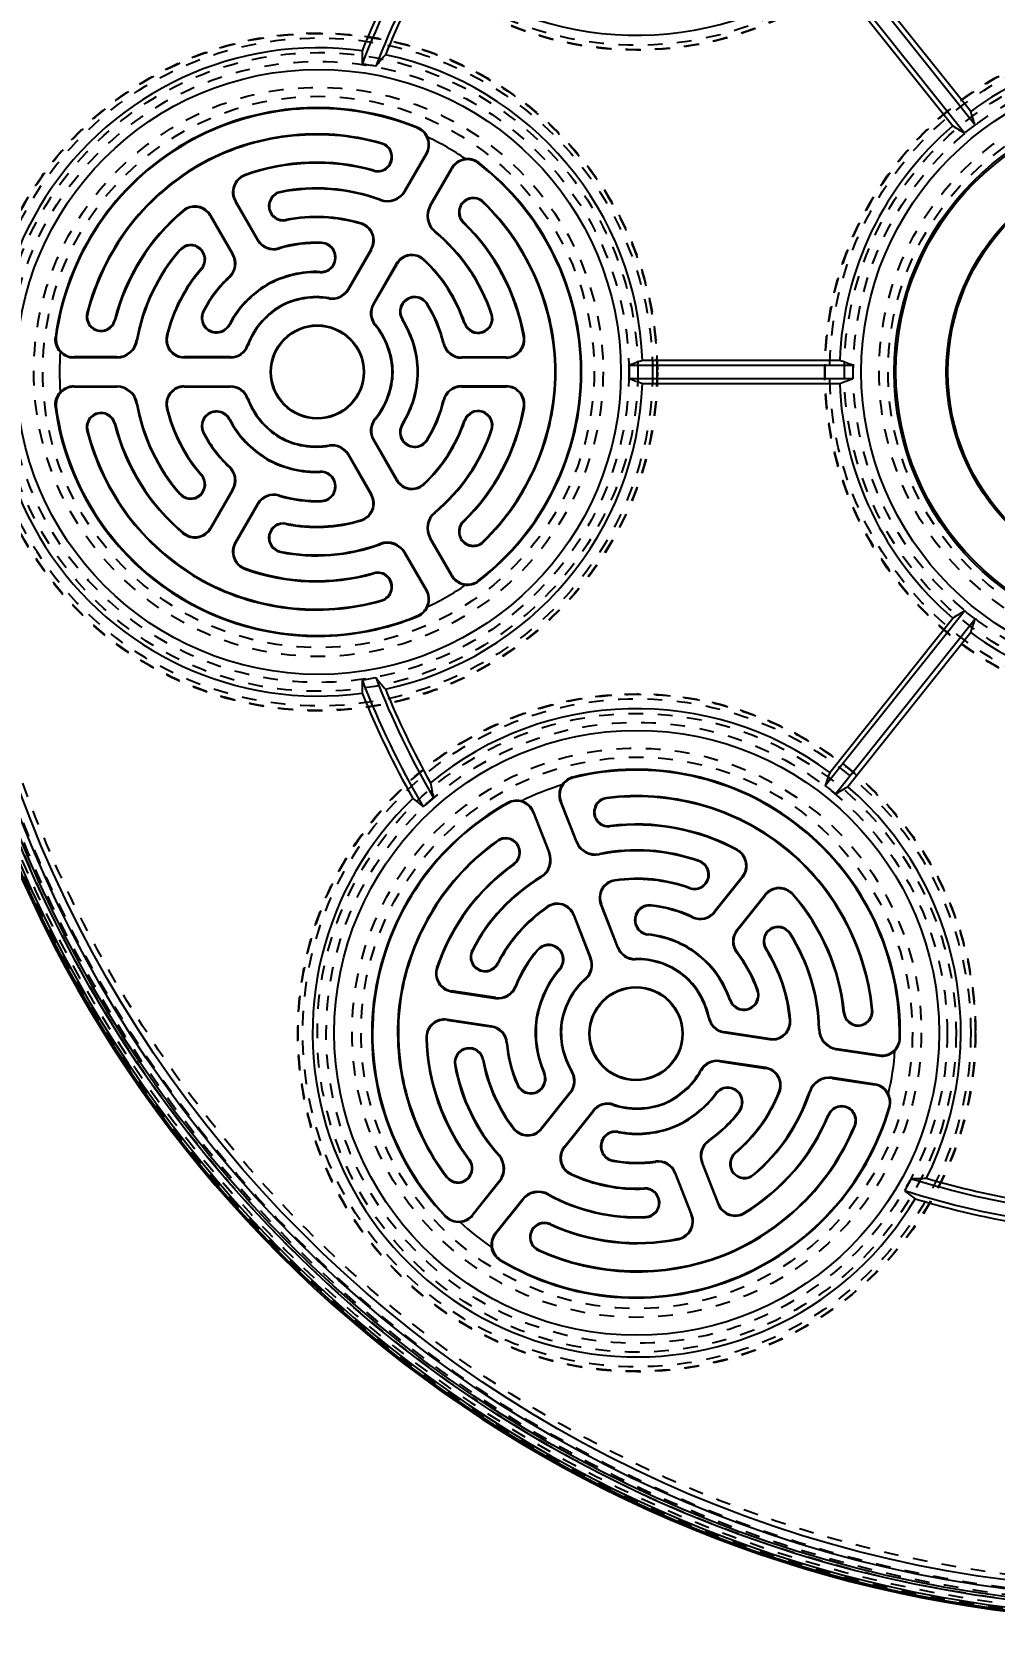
# Model space of a CAD drawing. Header units: millimetres. Extents: x -2414 to 10498, y -2238 to 649.
# Drawn here: x -45.3 to 61.9, y -62.1 to 114.8 of the extents above; entities that cross this region are included whole.
import ezdxf

# ---------------------------------------------------------------- set-up
doc = ezdxf.new("R2010")
doc.units = ezdxf.units.MM
doc.header["$LTSCALE"] = 16.335
doc.header["$PDMODE"] = 3
doc.header["$PDSIZE"] = 0.3125
doc.linetypes.add('HIDDEN', pattern=[0.2, 0.1, -0.1])
doc.layers.get('0').update_dxf_attribs({"linetype": 'CONTINUOUS'})
doc.layers.get('Defpoints').update_dxf_attribs({"linetype": 'CONTINUOUS'})
doc.layers.add('DEFAULT_2', color=8, linetype='HIDDEN')
doc.styles.get("Standard").update_dxf_attribs({"font": 'txt', "width": 0.8})
doc.dimstyles.new('01', dxfattribs={"dimtxt": 5, "dimasz": 5, "dimexe": 0, "dimexo": 0, "dimgap": 0, "dimtad": 0, "dimzin": 0, "dimdsep": 46, "dimtxsty": 'Standard', "dimcen": 0, "dimclrd": 4, "dimclre": 4, "dimclrt": 6, "dimazin": 0, "dimtfac": 1, "dimtofl": 0, "dimtmove": 0, "dimatfit": 3, "dimfxl": 0, "dimtolj": 1, "dimtzin": 0, "dimarcsym": 0})

# ---------------------------------------------------------------- blocks, each defined once
blk = doc.blocks.new('*D135')
at = {"color": 4, "linetype": 'ByBlock', "lineweight": -2, "transparency": 16777216}
blk.add_line((207.7, 154.97), (203.44, 152.35), dxfattribs=at)
at = {"color": 4, "linetype": 'ByBlock', "transparency": 16777216}
blk.add_solid([(203.01, 153.06), (203.88, 151.64), (199.18, 149.73)], dxfattribs=at)
at = {"layer": 'Defpoints', "color": 0, "linetype": 'ByBlock', "transparency": 16777216}
for p in [(199.18, 149.73), (-37.74, 4.11)]:
    blk.add_point(p, dxfattribs=at)
at = {"color": 6, "linetype": 'ByBlock', "transparency": 16777216, "insert": (217.07, 160.73), "char_height": 5, "attachment_point": 5, "rotation": 31.5755}
blk.add_mtext('\\A1;∅278.10', dxfattribs=at)

msp = doc.modelspace()

# ---------------------------------------------------------------- linework, layer by layer
at = {"color": 7, "linetype": 'Continuous'}
for p, q in [((44.216, 123.879), (59.722, 104.441)), ((58.552, 103.508), (43.047, 122.946)), ((59.234, 105.905), (45.535, 123.078)), ((43.534, 121.482), (57.233, 104.309)), ((-2.292, 104.125), (-2.327, 104.041)), ((-6.353, 102.316), (-6.328, 102.402)), ((-1.374, 101.243), (-3.773, 97.088)), ((-3.696, 97.043), (-1.296, 101.199)), ((-1.296, 101.199), (-1.374, 101.243)), ((-26.72, 99.843), (-26.764, 99.92)), ((-7.19, 99.365), (-7.214, 99.279)), ((1.448, 99.614), (-0.951, 95.459)), ((-0.874, 95.414), (1.525, 99.57)), ((1.525, 99.57), (1.448, 99.614)), ((4.48, 100.215), (4.424, 100.143)), ((-21.567, 98.856), (-21.537, 98.772)), ((-22.568, 95.949), (-22.645, 95.904)), ((-22.645, 95.904), (-20.153, 91.588)), ((-20.076, 91.633), (-22.568, 95.949)), ((-17.582, 96.899), (-17.599, 96.986)), ((-6.504, 96.028), (-6.473, 96.111)), ((-3.773, 97.088), (-3.696, 97.043)), ((4.943, 95.794), (5.005, 95.858)), ((-28.441, 94.888), (-28.383, 94.82)), ((-25.346, 94.345), (-25.423, 94.3)), ((-25.423, 94.3), (-22.931, 89.985)), ((-22.854, 90.029), (-25.346, 94.345)), ((-16.98, 93.871), (-16.963, 93.784)), ((-0.951, 95.459), (-0.874, 95.414)), ((-8.597, 93.474), (-8.623, 93.388)), ((-0.427, 92.519), (-0.37, 92.588)), ((2.806, 93.594), (2.744, 93.53)), ((-28.739, 90.457), (-28.806, 90.516)), ((-20.153, 91.588), (-20.076, 91.633)), ((-17.749, 90.635), (-17.774, 90.72)), ((-13.033, 91.236), (-13.03, 91.325)), ((-7.517, 90.603), (-10.104, 86.122)), ((-10.026, 86.078), (-7.439, 90.559)), ((-7.439, 90.559), (-7.517, 90.603)), ((-22.931, 89.985), (-22.854, 90.029)), ((-4.695, 88.974), (-7.282, 84.493)), ((-7.205, 84.449), (-4.618, 88.93)), ((-4.618, 88.93), (-4.695, 88.974)), ((-1.592, 89.429), (-1.653, 89.364)), ((-26.418, 88.423), (-26.351, 88.364)), ((-23.23, 87.47), (-23.292, 87.535)), ((-13.155, 88.082), (-13.158, 87.993)), ((-19.103, 86.651), (-19.058, 86.574)), ((-12.173, 85.07), (-12.158, 85.158)), ((-10.104, 86.122), (-10.026, 86.078)), ((-39.044, 83.441), (-39.131, 83.463)), ((-26.109, 83.687), (-26.188, 83.729)), ((-17.653, 84.14), (-17.698, 84.217)), ((-7.282, 84.493), (-7.205, 84.449)), ((-1.312, 84.469), (-1.236, 84.516)), ((5.867, 83.361), (5.951, 83.39)), ((-36.07, 82.691), (-35.984, 82.669)), ((-23.316, 82.215), (-23.237, 82.173)), ((-7.082, 82.131), (-7.013, 82.187)), ((-3.983, 82.786), (-4.058, 82.739)), ((2.944, 82.368), (2.859, 82.34)), ((-42.642, 80.83), (-42.551, 80.817)), ((-33.523, 80.428), (-33.611, 80.443)), ((-30.264, 80.964), (-30.178, 80.944)), ((-21.199, 79.859), (-21.283, 79.89)), ((0.525, 80.085), (0.612, 80.105)), ((9.554, 80.888), (9.467, 80.872)), ((-40.605, 78.593), (-40.605, 78.504)), ((-35.807, 78.593), (-40.605, 78.593)), ((-35.807, 78.504), (-40.605, 78.504)), ((-35.807, 78.504), (-35.807, 78.593)), ((-28.319, 78.593), (-28.319, 78.504)), ((-23.145, 78.593), (-28.319, 78.593)), ((-23.145, 78.504), (-28.319, 78.504)), ((-23.145, 78.504), (-23.145, 78.593)), ((2.553, 78.568), (2.553, 78.479)), ((7.537, 78.568), (2.553, 78.568)), ((7.537, 78.479), (2.553, 78.479)), ((7.537, 78.479), (7.537, 78.568)), ((44.662, 78.2), (22.695, 78.2)), ((-5.147, 76.92), (-5.058, 76.92)), ((-2.248, 76.92), (-2.337, 76.919)), ((12.985, 76.92), (13.074, 76.919)), ((21.246, 77.668), (46.111, 77.668)), ((46.111, 76.172), (21.246, 76.172)), ((-40.605, 75.335), (-40.605, 75.246)), ((-40.605, 75.335), (-35.807, 75.335)), ((-40.605, 75.246), (-35.807, 75.246)), ((-35.807, 75.246), (-35.807, 75.335)), ((-28.319, 75.335), (-28.319, 75.246)), ((-28.319, 75.335), (-23.145, 75.335)), ((-28.319, 75.246), (-23.145, 75.246)), ((-23.145, 75.246), (-23.145, 75.335)), ((2.553, 75.36), (2.553, 75.271)), ((2.553, 75.36), (7.537, 75.36)), ((2.553, 75.271), (7.537, 75.271)), ((7.537, 75.271), (7.537, 75.36)), ((22.695, 75.64), (44.662, 75.64)), ((-42.642, 73.009), (-42.551, 73.022)), ((-33.523, 73.411), (-33.611, 73.396)), ((-30.264, 72.875), (-30.178, 72.896)), ((-21.199, 73.98), (-21.283, 73.949)), ((0.525, 73.755), (0.612, 73.734)), ((9.554, 72.951), (9.467, 72.967)), ((-36.07, 71.148), (-35.984, 71.17)), ((-23.316, 71.624), (-23.237, 71.666)), ((-7.082, 71.709), (-7.013, 71.652)), ((-3.983, 71.053), (-4.058, 71.1)), ((2.944, 71.471), (2.859, 71.499)), ((-39.044, 70.398), (-39.131, 70.376)), ((-26.109, 70.152), (-26.188, 70.11)), ((-17.653, 69.699), (-17.698, 69.622)), ((-7.205, 69.39), (-7.282, 69.346)), ((-7.282, 69.346), (-4.695, 64.865)), ((-4.618, 64.909), (-7.205, 69.39)), ((-1.312, 69.37), (-1.236, 69.323)), ((5.867, 70.478), (5.951, 70.449)), ((-19.102, 67.188), (-19.059, 67.266)), ((-12.173, 68.769), (-12.158, 68.681)), ((-10.026, 67.761), (-10.104, 67.717)), ((-10.104, 67.717), (-7.517, 63.236)), ((-7.439, 63.281), (-10.026, 67.761)), ((-26.418, 65.417), (-26.351, 65.475)), ((-23.23, 66.369), (-23.292, 66.304)), ((-13.155, 65.758), (-13.158, 65.847)), ((-22.931, 63.855), (-25.423, 59.539)), ((-25.346, 59.494), (-22.854, 63.81)), ((-22.854, 63.81), (-22.931, 63.855)), ((-4.695, 64.865), (-4.618, 64.909)), ((-1.592, 64.41), (-1.653, 64.475)), ((-28.739, 63.382), (-28.806, 63.323)), ((-20.153, 62.251), (-22.645, 57.935)), ((-22.568, 57.89), (-20.076, 62.206)), ((-20.076, 62.206), (-20.153, 62.251)), ((-17.749, 63.204), (-17.774, 63.119)), ((-13.033, 62.603), (-13.03, 62.514)), ((-7.517, 63.236), (-7.439, 63.281)), ((-8.597, 60.366), (-8.623, 60.451)), ((-0.427, 61.32), (-0.37, 61.252)), ((2.806, 60.245), (2.744, 60.309)), ((-28.441, 58.951), (-28.383, 59.019)), ((-25.423, 59.539), (-25.346, 59.494)), ((-16.98, 59.968), (-16.963, 60.055)), ((-0.874, 58.425), (-0.951, 58.38)), ((1.525, 54.269), (-0.874, 58.425)), ((-22.645, 57.935), (-22.568, 57.89)), ((-17.582, 56.94), (-17.599, 56.853)), ((-6.504, 57.811), (-6.473, 57.728)), ((-3.696, 56.796), (-3.773, 56.751)), ((-3.773, 56.751), (-1.374, 52.596)), ((-1.296, 52.641), (-3.696, 56.796)), ((-0.951, 58.38), (1.448, 54.225)), ((4.943, 58.045), (5.005, 57.981)), ((-21.567, 54.983), (-21.537, 55.067)), ((-26.719, 53.996), (-26.764, 53.919)), ((-7.19, 54.474), (-7.214, 54.56)), ((1.448, 54.225), (1.525, 54.269)), ((4.479, 53.625), (4.424, 53.696)), ((-6.353, 51.523), (-6.328, 51.437)), ((-1.374, 52.596), (-1.296, 52.641)), ((-2.292, 49.714), (-2.327, 49.798)), ((43.055, 30.886), (58.557, 50.327)), ((43.542, 32.351), (57.238, 49.526)), ((59.727, 49.394), (44.224, 29.954)), ((59.239, 47.93), (45.543, 30.755)), ((14.973, 31.835), (14.995, 31.747)), ((7.694, 28.978), (7.738, 28.899)), ((13.635, 29.123), (13.552, 29.09)), ((13.552, 29.09), (15.305, 24.624)), ((15.388, 24.657), (13.635, 29.123)), ((18.718, 29.442), (18.707, 29.53)), ((10.603, 27.933), (10.52, 27.9)), ((10.52, 27.9), (12.273, 23.434)), ((12.356, 23.466), (10.603, 27.933)), ((19.106, 26.399), (19.118, 26.311)), ((6.577, 24.676), (6.525, 24.749)), ((12.273, 23.434), (12.356, 23.466)), ((15.305, 24.624), (15.388, 24.657)), ((17.931, 23.201), (17.913, 23.289)), ((33.248, 23.753), (33.205, 23.675)), ((38.489, 23.962), (38.545, 24.031)), ((8.362, 22.182), (8.414, 22.11)), ((29.015, 22.412), (29.045, 22.496)), ((11.399, 20.637), (11.353, 20.714)), ((19.62, 20.364), (19.633, 20.276)), ((27.969, 19.508), (27.938, 19.424)), ((33.804, 20.73), (30.696, 16.833)), ((33.873, 20.674), (30.766, 16.778)), ((33.873, 20.674), (33.804, 20.73)), ((33.204, 14.833), (36.311, 18.73)), ((33.274, 14.778), (36.381, 18.674)), ((36.381, 18.674), (36.311, 18.73)), ((39.453, 18.805), (39.386, 18.746)), ((12.09, 17.408), (12.141, 17.335)), ((15.091, 16.496), (15.008, 16.464)), ((15.008, 16.464), (16.899, 11.647)), ((16.982, 11.68), (15.091, 16.496)), ((18.124, 17.686), (18.041, 17.654)), ((18.041, 17.654), (19.931, 12.837)), ((20.014, 12.87), (18.124, 17.686)), ((23.673, 17.49), (23.683, 17.579)), ((28.246, 16.193), (28.284, 16.274)), ((30.696, 16.833), (30.766, 16.778)), ((23.323, 14.353), (23.314, 14.264)), ((33.204, 14.833), (33.274, 14.778)), ((39.087, 14.38), (39.162, 14.428)), ((3.811, 12.52), (3.732, 12.561)), ((11.074, 12.545), (11.006, 12.603)), ((19.931, 12.837), (20.014, 12.87)), ((36.489, 12.714), (36.414, 12.666)), ((-0.204, 10.623), (-0.12, 10.595)), ((6.553, 11.102), (6.632, 11.061)), ((16.899, 11.647), (16.982, 11.68)), ((21.904, 11.521), (21.902, 11.61)), ((28.991, 12.052), (28.937, 11.982)), ((33.195, 12.247), (33.265, 12.302)), ((13.465, 10.483), (13.532, 10.425)), ((16.431, 9.373), (16.372, 9.44)), ((27.184, 9.785), (27.24, 9.854)), ((-4.188, 7.211), (-4.276, 7.224)), ((1.445, 8.029), (1.432, 7.941)), ((1.432, 7.941), (6.36, 7.198)), ((6.373, 7.286), (1.445, 8.029)), ((6.36, 7.198), (6.373, 7.286)), ((8.604, 8.484), (8.522, 8.517)), ((35.478, 8.077), (35.562, 8.106)), ((32.497, 7.038), (32.413, 7.008)), ((45.18, 5.607), (45.091, 5.599)), ((48.232, 5.906), (48.321, 5.915)), ((0.967, 4.857), (0.954, 4.769)), ((0.954, 4.769), (5.882, 4.026)), ((5.895, 4.114), (0.967, 4.857)), ((5.882, 4.026), (5.895, 4.114)), ((10.875, 4.94), (10.963, 4.928)), ((13.742, 4.509), (13.654, 4.522)), ((30.052, 5.024), (30.14, 5.042)), ((39.181, 4.765), (39.092, 4.758)), ((42.324, 3.75), (42.413, 3.751)), ((-1.387, 2.776), (-1.298, 2.778)), ((7.661, 2.224), (7.572, 2.217)), ((31.788, 3.481), (31.775, 3.393)), ((31.775, 3.393), (36.891, 2.622)), ((36.904, 2.71), (31.788, 3.481)), ((36.891, 2.622), (36.904, 2.71)), ((51.399, 2.788), (51.309, 2.789)), ((4.929, 0.326), (5.017, 0.342)), ((31.302, 0.26), (31.289, 0.172)), ((31.289, 0.172), (36.405, -0.599)), ((36.419, -0.511), (31.302, 0.26)), ((44.308, 1.595), (44.295, 1.506)), ((44.295, 1.506), (49.04, 0.791)), ((49.053, 0.88), (44.308, 1.595)), ((49.04, 0.791), (49.053, 0.88)), ((1.891, -0.22), (1.803, -0.235)), ((11.716, -1.119), (11.798, -1.083)), ((14.878, -0.932), (14.802, -0.978)), ((29.176, -0.79), (29.254, -0.833)), ((36.405, -0.599), (36.419, -0.511)), ((43.823, -1.627), (43.81, -1.715)), ((43.81, -1.715), (48.554, -2.43)), ((48.568, -2.342), (43.823, -1.627)), ((8.824, -2.385), (8.742, -2.42)), ((14.655, -3.243), (11.429, -7.289)), ((14.725, -3.299), (11.499, -7.344)), ((14.725, -3.299), (14.655, -3.243)), ((30.919, -3.435), (30.847, -3.382)), ((37.976, -3.234), (37.893, -3.2)), ((41.278, -3.189), (41.363, -3.217)), ((48.554, -2.43), (48.568, -2.342)), ((13.976, -9.32), (17.202, -5.274)), ((17.272, -5.33), (17.202, -5.274)), ((19.475, -4.598), (19.447, -4.683)), ((25.032, -4.495), (25.065, -4.577)), ((33.461, -5.307), (33.533, -5.36)), ((50.234, -4.945), (50.147, -4.919)), ((14.046, -9.375), (17.272, -5.33)), ((43.46, -5.806), (43.377, -5.772)), ((46.289, -6.992), (46.371, -7.026)), ((8.362, -7.331), (8.432, -7.276)), ((11.429, -7.289), (11.499, -7.344)), ((19.997, -7.722), (20.013, -7.634)), ((26.092, -7.193), (26.059, -7.111)), ((30.051, -8.619), (30.102, -8.692)), ((6.75, -10.213), (6.683, -10.272)), ((13.976, -9.32), (14.046, -9.375)), ((33.061, -10.036), (33.003, -9.967)), ((3.392, -10.794), (3.463, -10.74)), ((14.687, -12.375), (14.725, -12.294)), ((19.406, -10.823), (19.39, -10.911)), ((24.159, -10.931), (24.171, -11.02)), ((26.394, -12.233), (26.311, -12.265)), ((26.311, -12.265), (28.132, -16.904)), ((28.215, -16.872), (26.394, -12.233)), ((29.38, -11.061), (29.297, -11.093)), ((29.297, -11.093), (31.118, -15.732)), ((31.201, -15.7), (29.38, -11.061)), ((0.951, -12.652), (0.88, -12.706)), ((6.761, -13.143), (3.769, -16.894)), ((6.83, -13.199), (3.839, -16.95)), ((6.83, -13.199), (6.761, -13.143)), ((22.916, -14.017), (22.912, -13.928)), ((35.053, -12.394), (35.11, -12.462)), ((6.316, -18.925), (9.308, -15.174)), ((6.386, -18.981), (9.377, -15.23)), ((9.377, -15.23), (9.308, -15.174)), ((12.236, -14.588), (12.193, -14.666)), ((31.118, -15.732), (31.201, -15.7)), ((0.75, -17.093), (0.816, -17.029)), ((3.769, -16.894), (3.839, -16.95)), ((23.06, -17.101), (23.064, -17.19)), ((28.132, -16.904), (28.215, -16.872)), ((34.098, -16.73), (34.051, -16.654)), ((6.316, -18.925), (6.386, -18.981)), ((12.417, -17.991), (12.454, -17.909)), ((11.149, -20.784), (11.112, -20.865)), ((26.71, -19.63), (26.692, -19.542)), ((6.864, -21.968), (6.912, -21.889)), ((31.657, -21.374), (31.69, -21.457))]:
    msp.add_line(p, q, dxfattribs=at)
for centre, radius in [((80.72, 76.92), 137.726), ((80.72, 76.92), 137.427), ((80.72, 76.92), 136.583), ((80.72, 76.92), 135.588), ((-13.363, 76.92), 33.666), ((80.72, 76.92), 33.666), ((80.72, 76.92), 29.997), ((80.72, 76.92), 29.803), ((80.72, 76.92), 24.197), ((80.72, 76.92), 24.018), ((-13.485, 76.92), 5.216), ((-13.485, 76.92), 5.127), ((22.062, 3.361), 33.666), ((21.986, 3.266), 5.216), ((21.986, 3.266), 5.127)]:
    msp.add_circle(centre, radius, dxfattribs=at)
for centre, radius, start, end in [((80.72, 76.92), 95.578, 149.59408, 158.98592), ((80.72, 76.92), 96.11, 150.41743, 158.16257), ((80.72, 76.92), 94.082, 149.78242, 158.79758), ((80.72, 76.92), 93.55, 150.75092, 157.82908), ((22.049, 150.468), 36.08, 230.49599, 306.54701), ((-13.363, 76.92), 36.08, 82.24344, 277.75656), ((101.729, 111.338), 110.231, 179.30782, 180.07525), ((65.104, 51.05), 93.731, 139.25931, 140.28177), ((-13.363, 76.92), 36.08, 2.03299, 78.08401), ((80.72, 76.92), 36.08, 79.18299, 126.54701), ((-13.363, 76.92), 34.617, 79.39718, 81.92667), ((-13.485, 76.92), 29.418, 67.63792, 172.36127), ((-13.485, 76.92), 29.327, 67.63792, 172.36208), ((80.72, 76.92), 34.617, 127.34185, 129.81815), ((-13.589, 76.806), 26.605, 74.16266, 119.6833), ((-13.589, 76.806), 26.516, 74.16266, 119.68223), ((-3.074, 102.225), 1.964, 330, 67.63792), ((-3.075, 102.227), 2.052, 330, 67.59513), ((-13.363, 76.92), 28.816, 55.36783, 65.00851), ((80.72, 76.92), 36.08, 130.61299, 177.96701), ((-6.771, 100.84), 1.623, 254.16265, 74.16266), ((-6.771, 100.84), 1.534, 254.16265, 74.16266), ((-13.334, 76.953), 26.605, 120.31671, 165.83734), ((-13.334, 76.953), 26.516, 120.31777, 165.83734), ((-13.589, 76.806), 23.449, 74.16265, 109.89197), ((-13.589, 76.806), 23.36, 74.16265, 109.89197), ((3.228, 98.591), 2.05, 52.38653, 150), ((3.225, 98.588), 1.964, 52.36208, 150), ((-13.485, 76.92), 29.327, 307.63792, 52.36208), ((-13.485, 76.92), 29.417, 307.63792, 52.36208), ((-20.87, 96.929), 2.049, 109.89197, 209.99999), ((-20.87, 96.929), 1.96, 109.89197, 209.99999), ((-13.589, 76.806), 20.575, 69.7654, 101.23878), ((-17.281, 95.385), 1.633, 101.23878, 281.23878), ((-17.281, 95.385), 1.543, 101.23878, 281.23878), ((-13.589, 76.806), 20.486, 69.7654, 101.23878), ((-5.702, 98.202), 2.317, 249.7654, 330), ((-5.702, 98.202), 2.228, 249.7654, 330), ((3.875, 94.694), 1.623, 45.83734, 225.83735), ((3.875, 94.694), 1.534, 45.83734, 225.83735), ((-13.53, 76.772), 26.516, 0.31777, 45.83734), ((-13.53, 76.772), 26.605, 0.31671, 45.83734), ((-13.334, 76.953), 23.449, 130.10803, 165.83735), ((-13.334, 76.953), 23.36, 130.10803, 165.83735), ((-27.12, 93.32), 2.049, 30.00001, 130.10803), ((-27.12, 93.32), 1.96, 30.00001, 130.10803), ((-13.589, 76.806), 17.399, 73.32723, 101.23878), ((-13.589, 76.806), 17.31, 73.32723, 101.23878), ((1.055, 94.3), 2.317, 150, 230.2346), ((1.055, 94.3), 2.228, 150, 230.2346), ((-9.171, 91.558), 1.91, 330, 73.32723), ((-9.171, 91.558), 1.999, 330, 73.32723), ((-13.53, 76.772), 20.486, 18.76122, 50.2346), ((-13.53, 76.772), 20.575, 18.76122, 50.2346), ((-13.53, 76.772), 23.36, 10.10803, 45.83735), ((-13.53, 76.772), 23.449, 10.10803, 45.83735), ((-13.334, 76.953), 20.575, 138.76122, 170.2346), ((-13.334, 76.953), 20.486, 138.76122, 170.2346), ((-27.578, 89.44), 1.633, 318.76122, 138.76122), ((-27.578, 89.44), 1.543, 318.76122, 138.76122), ((-18.349, 92.63), 2.084, 209.99999, 286.74092), ((-18.349, 92.63), 1.994, 209.99999, 286.74092), ((-13.589, 76.806), 14.53, 87.79462, 106.74092), ((-13.589, 76.806), 14.441, 87.79462, 106.74092), ((-13.094, 89.659), 1.668, 267.79461, 87.79462), ((-13.094, 89.659), 1.579, 267.79461, 87.79462), ((-24.658, 88.987), 1.994, 313.25908, 30.00001), ((-24.658, 88.987), 2.084, 313.25908, 30.00001), ((-2.964, 87.975), 1.999, 46.67277, 150), ((-2.964, 87.975), 1.91, 46.67277, 150), ((-13.53, 76.772), 17.31, 18.76122, 46.67277), ((-13.53, 76.772), 17.399, 18.76122, 46.67277), ((-13.334, 76.953), 17.399, 138.76122, 166.67277), ((-13.334, 76.953), 17.31, 138.76122, 166.67277), ((-13.334, 76.953), 14.53, 133.25908, 152.20538), ((-13.334, 76.953), 14.441, 133.25908, 152.20538), ((-13.589, 76.806), 11.284, 87.79461, 119.25325), ((-13.589, 76.806), 11.194, 87.79461, 119.24731), ((-13.334, 76.953), 11.284, 120.74675, 152.20539), ((-13.334, 76.953), 11.194, 120.75269, 152.20539), ((-13.589, 76.806), 8.473, 80.27843, 119.00557), ((-13.589, 76.806), 8.384, 80.27843, 118.995), ((-11.823, 87.115), 2.074, 260.27843, 330), ((-11.823, 87.115), 1.985, 260.27843, 330), ((-2.647, 83.627), 1.668, 32.20538, 212.20539), ((-2.647, 83.627), 1.579, 32.20538, 212.20539), ((-37.557, 83.066), 1.623, 165.83734, 345.83735), ((-37.557, 83.066), 1.534, 165.83734, 345.83735), ((-24.712, 82.951), 1.668, 152.20538, 332.20539), ((-24.712, 82.951), 1.579, 152.20538, 332.20539), ((-13.334, 76.953), 8.473, 120.99443, 159.72157), ((-13.334, 76.953), 8.384, 121.005, 159.72157), ((-5.486, 83.456), 2.074, 150, 219.72157), ((-5.486, 83.456), 1.985, 150, 219.72157), ((-13.53, 76.772), 14.441, 13.25908, 32.20538), ((-13.53, 76.772), 14.53, 13.25908, 32.20538), ((4.405, 82.865), 1.633, 198.76122, 18.76122), ((4.405, 82.865), 1.543, 198.76122, 18.76122), ((-13.53, 76.772), 8.384, 1.005, 39.72157), ((-13.53, 76.772), 8.473, 0.99443, 39.72157), ((-13.53, 76.772), 11.194, 0.75269, 32.20539), ((-13.53, 76.772), 11.284, 0.74675, 32.20539), ((-40.605, 80.556), 1.964, 172.36208, 270), ((-35.807, 80.821), 2.228, 270, 350.2346), ((-35.807, 80.821), 2.317, 270, 350.2346), ((-28.319, 80.503), 1.999, 166.67277, 270), ((-28.319, 80.503), 1.91, 166.67277, 270), ((-23.145, 80.578), 1.985, 270, 339.72157), ((-23.145, 80.578), 2.074, 270, 339.72157), ((2.553, 80.562), 2.084, 193.25908, 269.99995), ((2.553, 80.562), 1.994, 193.25908, 269.99995), ((7.537, 80.528), 2.049, 269.99996, 10.10803), ((7.537, 80.528), 1.96, 269.99996, 10.10803), ((-13.363, 76.92), 28.816, 175.57528, 184.42472), ((-40.605, 80.556), 2.053, 223.53313, 270), ((-13.53, 77.067), 8.384, 320.27843, 358.995), ((-13.53, 77.067), 8.473, 320.27843, 359.00557), ((-13.53, 77.067), 11.194, 327.79461, 359.24731), ((-13.53, 77.067), 11.284, 327.79461, 359.25325), ((-13.53, 77.067), 26.516, 314.16266, 359.68223), ((-13.53, 77.067), 26.605, 314.16266, 359.6833), ((-13.363, 76.92), 34.617, 358.76185, 1.23815), ((80.72, 76.92), 34.617, 178.76185, 181.23815), ((-40.605, 73.283), 1.964, 90, 187.63792), ((-40.605, 73.283), 2.053, 90, 136.46687), ((-35.807, 73.018), 2.317, 9.7654, 90), ((-35.807, 73.018), 2.228, 9.7654, 90), ((-28.319, 73.336), 1.999, 90, 193.32723), ((-28.319, 73.336), 1.91, 90, 193.32723), ((-23.145, 73.261), 2.074, 20.27843, 90), ((-23.145, 73.261), 1.985, 20.27843, 90), ((-13.363, 76.92), 36.08, 281.91599, 357.96701), ((2.553, 73.277), 2.084, 90.00004, 166.74092), ((2.553, 73.277), 1.994, 90.00004, 166.74092), ((7.537, 73.311), 2.049, 349.89197, 90.00004), ((7.537, 73.311), 1.96, 349.89197, 90.00004), ((80.72, 76.92), 36.08, 182.03299, 229.39701), ((-13.503, 76.92), 29.418, 187.63875, 270.27224), ((-13.485, 76.92), 29.327, 187.63792, 292.36208), ((-13.334, 76.886), 20.575, 189.7654, 221.23878), ((-13.334, 76.886), 20.486, 189.7654, 221.23878), ((-13.334, 76.886), 17.399, 193.32723, 221.23878), ((-13.334, 76.886), 17.31, 193.32723, 221.23878), ((-24.712, 70.888), 1.668, 27.79461, 207.79462), ((-13.334, 76.886), 8.473, 200.27843, 239.00557), ((-13.334, 76.886), 8.384, 200.27843, 238.995), ((-13.53, 77.067), 14.441, 327.79462, 346.74092), ((-13.53, 77.067), 14.53, 327.79462, 346.74092), ((-13.53, 77.067), 23.36, 314.16265, 349.89197), ((-13.53, 77.067), 23.449, 314.16265, 349.89197), ((4.405, 70.974), 1.633, 341.23878, 161.23878), ((-37.557, 70.773), 1.623, 14.16265, 194.16266), ((-37.557, 70.773), 1.534, 14.16265, 194.16266), ((-13.334, 76.886), 23.449, 194.16265, 229.89197), ((-13.334, 76.886), 23.36, 194.16265, 229.89197), ((-24.712, 70.888), 1.579, 27.79461, 207.79462), ((-13.334, 76.886), 11.284, 207.79461, 239.25325), ((-13.334, 76.886), 11.194, 207.79461, 239.24731), ((-5.486, 70.383), 2.074, 140.27843, 210), ((-5.486, 70.383), 1.985, 140.27843, 210), ((-2.647, 70.212), 1.668, 147.79461, 327.79462), ((-2.647, 70.212), 1.579, 147.79461, 327.79462), ((-13.53, 77.067), 17.31, 313.32723, 341.23878), ((-13.53, 77.067), 17.399, 313.32723, 341.23878), ((4.405, 70.974), 1.543, 341.23878, 161.23878), ((-13.334, 76.886), 26.605, 194.16266, 239.6833), ((-13.334, 76.886), 26.516, 194.16266, 239.68223), ((-13.334, 76.886), 14.53, 207.79462, 226.74092), ((-13.334, 76.886), 14.441, 207.79462, 226.74092), ((-13.589, 77.033), 8.473, 240.99443, 279.72157), ((-13.589, 77.033), 8.384, 241.005, 279.72157), ((-13.53, 77.067), 20.486, 309.7654, 341.23878), ((-13.53, 77.067), 20.575, 309.7654, 341.23878), ((-13.589, 77.033), 11.194, 240.75269, 272.20539), ((-11.823, 66.724), 2.074, 30, 99.72157), ((-11.823, 66.724), 1.985, 30, 99.72157), ((-27.578, 64.399), 1.633, 221.23878, 41.23878), ((-24.658, 64.852), 1.994, 329.99999, 46.74092), ((-24.658, 64.852), 2.084, 329.99999, 46.74092), ((-13.589, 77.033), 11.284, 240.74675, 272.20539), ((-13.094, 64.18), 1.668, 272.20538, 92.20539), ((-13.094, 64.18), 1.579, 272.20538, 92.20539), ((-27.578, 64.399), 1.543, 221.23878, 41.23878), ((-2.964, 65.864), 1.999, 210, 313.32723), ((-2.964, 65.864), 1.91, 210, 313.32723), ((-18.349, 61.209), 2.084, 73.25908, 150.00001), ((-18.349, 61.209), 1.994, 73.25908, 150.00001), ((-13.589, 77.033), 14.53, 253.25908, 272.20538), ((-13.589, 77.033), 14.441, 253.25908, 272.20538), ((-9.171, 62.281), 1.91, 286.67277, 30), ((-9.171, 62.281), 1.999, 286.67277, 30), ((-13.589, 77.033), 17.399, 258.76122, 286.67277), ((-13.589, 77.033), 17.31, 258.76122, 286.67277), ((1.055, 59.539), 2.317, 129.7654, 210), ((1.055, 59.539), 2.228, 129.7654, 210), ((3.875, 59.145), 1.623, 134.16265, 314.16266), ((3.875, 59.145), 1.534, 134.16265, 314.16266), ((-27.12, 60.519), 2.049, 229.89197, 329.99999), ((-27.12, 60.519), 1.96, 229.89197, 329.99999), ((-17.281, 58.454), 1.633, 78.76122, 258.76122), ((-17.281, 58.454), 1.543, 78.76122, 258.76122), ((-20.87, 56.91), 2.049, 150.00001, 250.10803), ((-20.87, 56.91), 1.96, 150.00001, 250.10803), ((-13.589, 77.033), 20.575, 258.76122, 290.2346), ((-13.589, 77.033), 20.486, 258.76122, 290.2346), ((-5.702, 55.637), 2.317, 30, 110.2346), ((-5.702, 55.637), 2.228, 30, 110.2346), ((-13.589, 77.033), 23.449, 250.10803, 285.83735), ((-13.589, 77.033), 23.36, 250.10803, 285.83735), ((-13.589, 77.033), 26.605, 240.31671, 285.83734), ((-13.589, 77.033), 26.516, 240.31777, 285.83734), ((-6.771, 52.999), 1.623, 285.83734, 105.83735), ((-6.771, 52.999), 1.534, 285.83734, 105.83735), ((-13.363, 76.92), 28.816, 294.99149, 304.63217), ((3.228, 55.248), 2.05, 210, 307.61347), ((3.225, 55.251), 1.964, 210, 307.63792), ((-3.074, 51.614), 1.964, 292.36208, 30), ((-3.075, 51.612), 2.052, 292.40487, 30), ((-13.485, 76.92), 29.418, 270.23642, 292.36208), ((80.72, 76.92), 34.617, 230.19185, 232.66815), ((80.72, 76.92), 36.08, 233.46299, 280.82701), ((-13.363, 76.92), 34.617, 278.07333, 280.60282), ((101.729, 42.501), 110.231, 179.92475, 180.69218), ((80.72, 76.92), 95.578, 201.01408, 210.41592), ((65.104, 102.789), 93.731, 219.71823, 220.74069), ((80.72, 76.92), 94.082, 201.20242, 210.22758), ((80.72, 76.92), 96.11, 201.83743, 209.59257), ((80.72, 76.92), 93.55, 202.17092, 209.25908), ((22.062, 3.361), 36.08, 53.46299, 129.51401), ((80.72, 76.92), 138.583, 197.67954, 342.32046), ((80.72, 76.92), 138.883, 198.29371, 341.70629), ((21.986, 3.266), 29.417, 359.06792, 103.79208), ((21.986, 3.266), 29.327, 359.06792, 103.79208), ((80.72, 76.92), 139.05, 199.49307, 340.50693), ((91.21, 48.582), 93.731, 190.68931, 191.71177), ((22.062, 3.361), 28.816, 106.79783, 116.43851), ((15.463, 29.845), 2.05, 103.81653, 201.43), ((15.463, 29.84), 1.964, 103.79208, 201.43), ((22.062, 3.361), 34.617, 50.19185, 52.66815), ((22.062, 3.361), 36.08, 333.34599, 49.39701), ((22.062, 3.361), 36.08, 133.67344, 329.18656), ((21.986, 3.266), 29.418, 119.06792, 223.79127), ((21.986, 3.266), 29.327, 119.06792, 223.79208), ((66.908, 114.805), 110.231, 230.73782, 231.50525), ((22.062, 3.361), 34.617, 130.82718, 133.35667), ((8.69, 27.184), 2.052, 21.43, 119.02513), ((8.692, 27.183), 1.964, 21.43, 119.06792), ((18.912, 27.921), 1.623, 97.26734, 277.26735), ((18.912, 27.921), 1.534, 97.26734, 277.26735), ((22.073, 3.139), 26.605, 51.74671, 97.26734), ((22.073, 3.139), 26.516, 51.74777, 97.26734), ((22.073, 3.139), 23.449, 61.53803, 97.26735), ((7.469, 23.429), 1.623, 305.59265, 125.59266), ((7.469, 23.429), 1.534, 305.59265, 125.59266), ((22.073, 3.139), 23.36, 61.53803, 97.26735), ((22.009, 3.114), 26.605, 125.59266, 171.1133), ((22.009, 3.114), 26.516, 125.59266, 171.11223), ((10.199, 22.62), 2.228, 301.1954, 21.43), ((10.199, 22.62), 2.317, 301.1954, 21.43), ((17.462, 25.471), 2.317, 201.43, 281.6646), ((17.462, 25.471), 2.228, 201.43, 281.6646), ((22.073, 3.139), 20.575, 70.19122, 101.6646), ((22.073, 3.139), 20.486, 70.19122, 101.6646), ((32.271, 21.952), 1.96, 321.42996, 61.53803), ((32.271, 21.952), 2.049, 321.42996, 61.53803), ((21.843, 3.322), 26.516, 5.59266, 51.11223), ((21.843, 3.322), 26.605, 5.59266, 51.1133), ((22.009, 3.114), 23.449, 125.59265, 161.32197), ((22.009, 3.114), 23.36, 125.59265, 161.32197), ((28.492, 20.96), 1.633, 250.19122, 70.19122), ((28.492, 20.96), 1.543, 250.19122, 70.19122), ((22.009, 3.114), 20.575, 121.1954, 152.66878), ((22.009, 3.114), 20.486, 121.1954, 152.66878), ((19.902, 18.384), 1.999, 98.10277, 201.43), ((19.902, 18.384), 1.91, 98.10277, 201.43), ((22.073, 3.139), 17.399, 70.19122, 98.10277), ((22.073, 3.139), 17.31, 70.19122, 98.10277), ((37.914, 17.452), 2.049, 41.32197, 141.43004), ((13.23, 15.766), 1.999, 21.43, 124.75723), ((37.914, 17.452), 1.96, 41.32197, 141.43004), ((21.843, 3.322), 23.36, 5.59265, 41.32197), ((21.843, 3.322), 23.449, 5.59265, 41.32197), ((22.009, 3.114), 17.399, 124.75723, 152.66878), ((22.009, 3.114), 17.31, 124.75723, 152.66878), ((13.23, 15.766), 1.91, 21.43, 124.75723), ((23.498, 15.922), 1.668, 83.63538, 263.63539), ((23.498, 15.922), 1.579, 83.63538, 263.63539), ((22.073, 3.139), 14.441, 64.68908, 83.63538), ((22.073, 3.139), 14.53, 64.68908, 83.63538), ((29.137, 18.077), 2.084, 244.68908, 321.42995), ((29.137, 18.077), 1.994, 244.68908, 321.42995), ((22.073, 3.139), 11.194, 52.18269, 83.63539), ((22.073, 3.139), 11.284, 52.17675, 83.63539), ((34.833, 13.534), 2.084, 141.43004, 218.17092), ((34.833, 13.534), 1.994, 141.43004, 218.17092), ((37.788, 13.547), 1.633, 32.66878, 212.66878), ((37.788, 13.547), 1.543, 32.66878, 212.66878), ((21.843, 3.322), 20.486, 1.1954, 32.66878), ((21.843, 3.322), 20.575, 1.1954, 32.66878), ((5.182, 11.811), 1.633, 152.66878, 332.66878), ((5.182, 11.811), 1.543, 152.66878, 332.66878), ((22.009, 3.114), 14.53, 139.22462, 158.17092), ((22.009, 3.114), 14.441, 139.22462, 158.17092), ((12.269, 11.514), 1.668, 319.22461, 139.22462), ((12.269, 11.514), 1.579, 319.22461, 139.22462), ((21.862, 13.595), 2.074, 201.43, 271.15157), ((21.862, 13.595), 1.985, 201.43, 271.15157), ((21.843, 3.322), 17.31, 4.75723, 32.66878), ((21.843, 3.322), 17.399, 4.75723, 32.66878), ((1.737, 9.967), 2.049, 161.32197, 261.42999), ((15.051, 10.922), 1.985, 311.70843, 21.43), ((15.051, 10.922), 2.074, 311.70843, 21.43), ((22.073, 3.139), 8.473, 52.42443, 91.15157), ((22.073, 3.139), 8.384, 52.435, 91.15157), ((21.843, 3.322), 11.194, 19.22461, 50.67731), ((21.843, 3.322), 11.284, 19.22461, 50.68325), ((21.843, 3.322), 14.441, 19.22462, 38.17092), ((21.843, 3.322), 14.53, 19.22462, 38.17092), ((1.737, 9.967), 1.96, 161.32197, 261.42999), ((22.009, 3.114), 11.284, 139.22461, 170.68325), ((22.009, 3.114), 11.194, 139.22461, 170.67731), ((22.009, 3.114), 8.473, 131.70843, 170.43557), ((22.009, 3.114), 8.384, 131.70843, 170.425), ((21.843, 3.322), 8.384, 11.70843, 50.425), ((21.843, 3.322), 8.473, 11.70843, 50.43557), ((22.053, 3.405), 26.605, 171.74671, 217.26734), ((22.053, 3.405), 26.516, 171.74777, 217.26734), ((6.67, 9.258), 2.084, 261.42999, 338.17092), ((6.67, 9.258), 1.994, 261.42999, 338.17092), ((33.987, 7.557), 1.668, 199.22461, 19.22462), ((33.987, 7.557), 1.579, 199.22461, 19.22462), ((46.706, 5.757), 1.623, 185.59265, 5.59266), ((46.706, 5.757), 1.534, 185.59265, 5.59266), ((0.662, 2.831), 2.049, 81.43001, 181.53803), ((0.662, 2.831), 1.96, 81.43001, 181.53803), ((5.584, 2.054), 1.994, 4.68908, 81.43001), ((5.584, 2.054), 2.084, 4.68908, 81.43001), ((22.053, 3.405), 11.284, 172.17675, 203.63539), ((22.053, 3.405), 11.194, 172.18269, 203.63539), ((22.053, 3.405), 8.473, 172.42443, 211.15157), ((22.053, 3.405), 8.384, 172.435, 211.15157), ((32.084, 5.445), 2.074, 191.70843, 261.43), ((32.084, 5.445), 1.985, 191.70843, 261.43), ((37.189, 4.599), 1.999, 261.43, 4.75723), ((37.189, 4.599), 1.91, 261.43, 4.75723), ((44.64, 3.798), 2.317, 181.1954, 261.43), ((44.64, 3.798), 2.228, 181.1954, 261.43), ((22.053, 3.405), 23.449, 181.53803, 217.26735), ((22.053, 3.405), 23.36, 181.53803, 217.26735), ((22.053, 3.405), 14.53, 184.68908, 203.63538), ((22.053, 3.405), 14.441, 184.68908, 203.63538), ((49.35, 2.822), 2.05, 261.43, 359.04347), ((49.346, 2.821), 1.964, 261.43, 359.06792), ((3.41, 0.053), 1.633, 10.19122, 190.19122), ((3.41, 0.053), 1.543, 10.19122, 190.19122), ((22.053, 3.405), 17.399, 190.19122, 218.10277), ((22.053, 3.405), 17.31, 190.19122, 218.10277), ((30.993, -1.791), 2.074, 81.43, 151.15157), ((30.993, -1.791), 1.985, 81.43, 151.15157), ((22.062, 3.361), 28.816, 346.42149, 356.06217), ((22.053, 3.405), 20.575, 190.19122, 221.6646), ((22.053, 3.405), 20.486, 190.19122, 221.6646), ((10.27, -1.752), 1.668, 203.63538, 23.63539), ((10.27, -1.752), 1.579, 203.63538, 23.63539), ((13.103, -2.005), 1.985, 321.43, 31.15157), ((13.103, -2.005), 2.074, 321.43, 31.15157), ((21.832, 3.255), 8.384, 292.435, 331.15157), ((21.832, 3.255), 8.473, 292.42443, 331.15157), ((36.121, -2.488), 1.91, 338.10277, 81.43), ((36.121, -2.488), 1.999, 338.10277, 81.43), ((43.478, -3.918), 2.317, 81.43, 161.6646), ((43.478, -3.918), 2.228, 81.43, 161.6646), ((21.832, 3.255), 11.194, 292.18269, 323.63539), ((21.832, 3.255), 11.284, 292.17675, 323.63539), ((32.19, -4.371), 1.668, 323.63538, 143.63539), ((32.19, -4.371), 1.579, 323.63538, 143.63539), ((21.832, 3.255), 17.31, 310.19122, 338.10277), ((21.832, 3.255), 17.399, 310.19122, 338.10277), ((21.832, 3.255), 20.486, 310.19122, 341.6646), ((21.832, 3.255), 20.575, 310.19122, 341.6646), ((48.262, -4.371), 1.964, 343.79208, 81.43), ((48.263, -4.373), 2.052, 343.83487, 81.43), ((21.986, 3.266), 29.418, 239.06875, 343.79208), ((21.986, 3.266), 29.327, 239.06792, 343.79208), ((18.824, -6.568), 2.074, 71.70843, 141.43), ((18.824, -6.568), 1.985, 71.70843, 141.43), ((22.106, 3.363), 8.473, 251.70843, 290.43557), ((22.106, 3.363), 8.384, 251.70843, 290.425), ((21.832, 3.255), 14.441, 304.68908, 323.63538), ((44.874, -6.399), 1.623, 337.26734, 157.26735), ((44.874, -6.399), 1.534, 337.26734, 157.26735), ((21.832, 3.255), 14.53, 304.68908, 323.63538), ((21.832, 3.255), 26.516, 291.74777, 337.26734), ((21.832, 3.255), 26.605, 291.74671, 337.26734), ((21.832, 3.255), 23.36, 301.53803, 337.26735), ((21.832, 3.255), 23.449, 301.53803, 337.26735), ((9.936, -6.098), 1.999, 218.10277, 321.43), ((9.936, -6.098), 1.91, 218.10277, 321.43), ((19.702, -9.273), 1.668, 79.22461, 259.22462), ((19.702, -9.273), 1.579, 79.22461, 259.22462), ((22.106, 3.363), 11.284, 259.22461, 290.68325), ((22.106, 3.363), 11.194, 259.22461, 290.67731), ((31.237, -10.332), 2.084, 124.68908, 201.43001), ((31.237, -10.332), 1.994, 124.68908, 201.43001), ((5.018, -11.754), 2.228, 321.43, 41.6646), ((5.018, -11.754), 2.317, 321.43, 41.6646), ((15.539, -10.566), 1.999, 141.43, 244.75723), ((15.539, -10.566), 1.91, 141.43, 244.75723), ((34.057, -11.215), 1.633, 130.19122, 310.19122), ((34.057, -11.215), 1.543, 130.19122, 310.19122), ((2.172, -11.723), 1.623, 217.26734, 37.26735), ((2.172, -11.723), 1.534, 217.26734, 37.26735), ((22.106, 3.363), 17.399, 244.75723, 272.66878), ((22.106, 3.363), 17.31, 244.75723, 272.66878), ((22.106, 3.363), 14.53, 259.22462, 278.17092), ((22.106, 3.363), 14.441, 259.22462, 278.17092), ((24.455, -12.994), 2.084, 21.42999, 98.17092), ((24.455, -12.994), 1.994, 21.42999, 98.17092), ((22.988, -15.559), 1.633, 272.66878, 92.66878), ((22.988, -15.559), 1.543, 272.66878, 92.66878), ((22.062, 3.361), 34.617, 329.50333, 332.03282), ((50.758, 80.839), 93.731, 271.14823, 272.17069), ((80.72, 76.92), 94.082, 252.63242, 261.65758), ((80.72, 76.92), 93.55, 253.60092, 260.68908), ((11.119, -16.619), 2.317, 61.1954, 141.43), ((11.119, -16.619), 2.228, 61.1954, 141.43), ((22.106, 3.363), 20.575, 241.1954, 272.66878), ((22.106, 3.363), 20.486, 241.1954, 272.66878), ((33.026, -14.983), 2.049, 201.43001, 301.53803), ((33.026, -14.983), 1.96, 201.43001, 301.53803), ((80.72, 76.92), 95.578, 252.44408, 261.84592), ((120.729, 71.887), 110.231, 231.35475, 232.12218), ((80.72, 76.92), 96.11, 253.26743, 261.02257), ((2.234, -15.67), 1.964, 223.79208, 321.43), ((2.234, -15.67), 2.053, 274.96313, 321.43), ((26.307, -17.62), 1.96, 281.32197, 21.42999), ((26.307, -17.62), 2.049, 281.32197, 21.42999), ((22.062, 3.361), 28.816, 227.00528, 235.85472), ((7.921, -20.205), 2.053, 141.43, 187.89687), ((7.921, -20.205), 1.964, 141.43, 239.06792), ((11.783, -19.387), 1.623, 65.59265, 245.59266), ((11.783, -19.387), 1.534, 65.59265, 245.59266), ((22.106, 3.363), 23.449, 245.59265, 281.32197), ((22.106, 3.363), 23.36, 245.59265, 281.32197), ((22.106, 3.363), 26.605, 245.59266, 291.1133), ((22.106, 3.363), 26.516, 245.59266, 291.11223)]:
    msp.add_arc(centre, radius, start, end, dxfattribs=at)
for points in [[(59.722, 104.441), (59.559, 104.929), (59.397, 105.417), (59.234, 105.905)], [(57.233, 104.309), (57.673, 104.042), (58.113, 103.776), (58.552, 103.508)], [(22.695, 78.2), (22.212, 78.022), (21.729, 77.845), (21.246, 77.668)], [(46.111, 77.668), (45.628, 77.845), (45.145, 78.022), (44.662, 78.2)], [(21.246, 76.172), (21.729, 75.995), (22.212, 75.817), (22.695, 75.64)], [(44.662, 75.64), (45.145, 75.817), (45.628, 75.995), (46.111, 76.172)], [(58.557, 50.327), (58.118, 50.06), (57.678, 49.793), (57.238, 49.526)], [(59.239, 47.93), (59.401, 48.418), (59.564, 48.906), (59.727, 49.394)], [(43.542, 32.351), (43.38, 31.863), (43.217, 31.374), (43.055, 30.886)], [(44.224, 29.954), (44.664, 30.221), (45.104, 30.488), (45.543, 30.755)]]:
    msp.add_open_spline(points, degree=3, dxfattribs=at)
for points, knots in [([(-42.093, 79.143), (-42.302, 79.362), (-42.626, 79.902), (-42.682, 80.529), (-42.642, 80.83)], [0, 0, 0, 0, 0.5000008, 1, 1, 1, 1]), ([(-42.642, 73.009), (-42.682, 73.31), (-42.626, 73.937), (-42.302, 74.477), (-42.093, 74.696)], [0, 0, 0, 0, 0.4999992, 1, 1, 1, 1]), ([(2.411, -17.715), (2.109, -17.741), (1.485, -17.659), (0.96, -17.312), (0.75, -17.093)], [0, 0, 0, 0, 0.5000008, 1, 1, 1, 1]), ([(6.864, -21.968), (6.604, -21.812), (6.149, -21.377), (5.929, -20.788), (5.888, -20.487)], [0, 0, 0, 0, 0.4999992, 1, 1, 1, 1])]:
    msp.add_open_spline(points, degree=3, knots=knots, dxfattribs=at)
at = {"layer": 'DEFAULT_2', "color": 8, "linetype": 'HIDDEN'}
for centre, radius in [((80.72, 76.92), 137.694), ((80.72, 76.92), 137.197), ((80.72, 76.92), 136.449), ((80.72, 76.92), 134.958), ((22.049, 150.468), 37.725), ((22.049, 150.468), 37.677), ((22.049, 150.468), 37.179), ((-13.363, 76.92), 37.725), ((-13.363, 76.92), 37.677), ((-13.363, 76.92), 37.179), ((80.72, 76.92), 37.725), ((80.72, 76.92), 37.677), ((80.72, 76.92), 37.179), ((-13.363, 76.92), 35.548), ((-13.363, 76.92), 34.558), ((80.72, 76.92), 35.548), ((80.72, 76.92), 34.558), ((-13.363, 76.92), 31.677), ((80.72, 76.92), 31.677), ((-13.363, 76.92), 30.687), ((80.72, 76.92), 30.687), ((22.062, 3.361), 37.725), ((22.062, 3.361), 37.677), ((22.062, 3.361), 37.179), ((22.062, 3.361), 35.548), ((22.062, 3.361), 34.558), ((22.062, 3.361), 31.677), ((22.062, 3.361), 30.687)]:
    msp.add_circle(centre, radius, dxfattribs=at)
for radius, start, end in [(138.222, 197.72718, 342.27282), (138.722, 198.48871, 341.51129)]:
    msp.add_arc((80.72, 76.92), radius, start, end, dxfattribs=at)

# ---------------------------------------------------------------- dimensions: what is measured, and where the dimension line sits
at = {"linetype": 'ByBlock'}
dim = msp.add_diameter_dim_2p(p1=(-37.744, 4.11), p2=(199.183, 149.729), dimstyle='01', dxfattribs=at)
dim.commit()
dim.dimension.update_dxf_attribs({"geometry": '*D135', "text_midpoint": (217.074, 160.725)})

doc.saveas('drawing.dxf')
